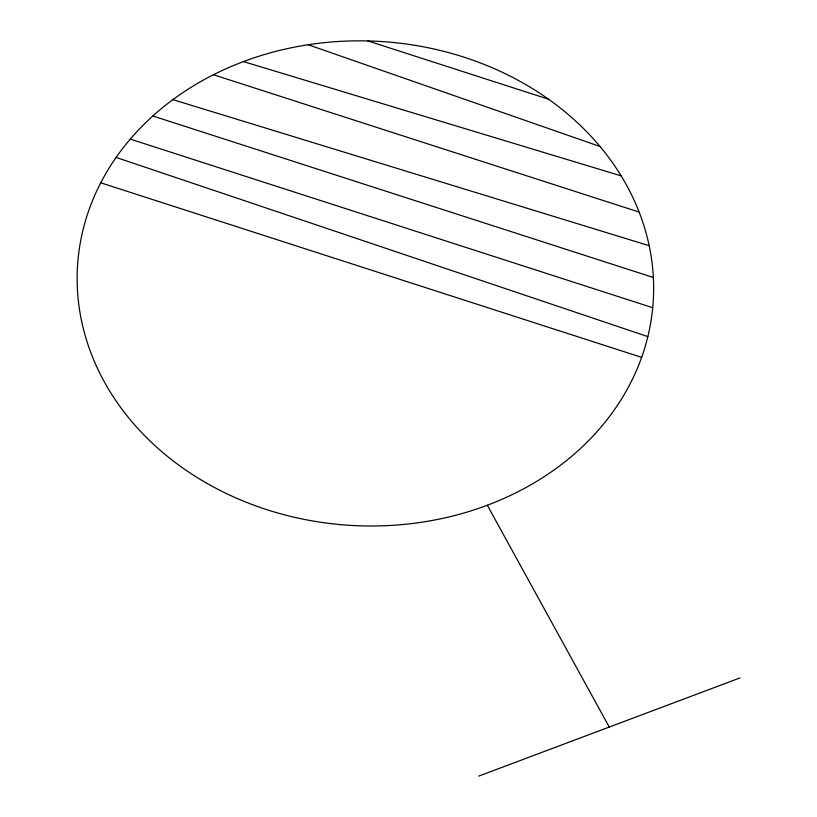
<?xml version="1.0" encoding="UTF-8"?>
<svg xmlns="http://www.w3.org/2000/svg" width="817" height="817" viewBox="0 0 817 817"><rect width="100%" height="100%" fill="white"/><g stroke="black" fill="none" stroke-linecap="round" stroke-linejoin="round"><path stroke-width="1.23" d="M478.66 776.15L739.855 677.967M243.456 61.592L621.502 175.982M172.356 99.47L649.178 245.692M367.926 40.932L548.534 99.214M213.482 74.735L639.139 212.093M152.85 115.994L653.355 277.504M130.281 139.115L652.712 307.713M100.746 182.804L641.631 357.356M116.106 157.426L647.83 336.614M308.193 44.741L600.025 146.498M487.32 505.233L609.257 727.059M205.823 482.704A288.391 242.414 3.3 0 0 653.069 303.546A288.391 242.414 3.3 0 0 237.267 63.992A288.391 242.414 3.3 0 0 205.823 482.704"/></g></svg>
